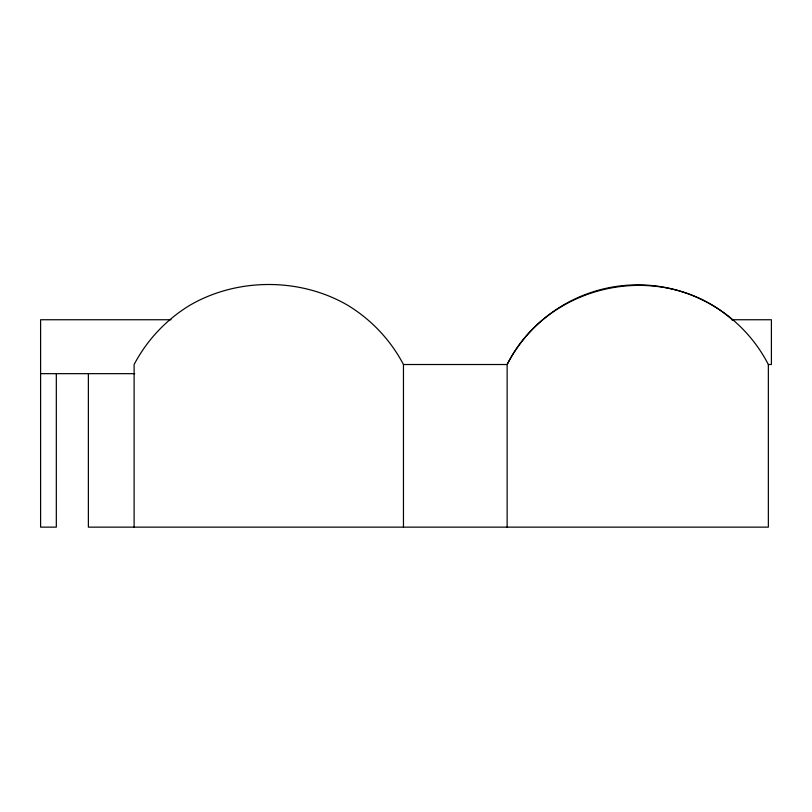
<?xml version="1.0" encoding="UTF-8"?>
<svg xmlns="http://www.w3.org/2000/svg" width="812" height="812" viewBox="0 0 812 812"><rect width="100%" height="100%" fill="white"/><g stroke="black" fill="none" stroke-linecap="round" stroke-linejoin="round"><path stroke-width="1.22" d="M171.078 319.745L40.6 319.745L40.6 527.14L56.322 527.14L56.322 373.662M731.703 319.745L771.4 319.745L771.4 364.517L768.355 364.517A146.911 146.911 0 0 0 507.135 364.517L403.462 364.517A152.179 152.179 0 0 0 347.445 305.109C300.014 277.633 237.561 277.633 190.13 305.109A152.179 152.179 0 0 0 134.112 364.517L134.112 527.14M40.6 373.662L134.711 373.662M732.8 320.141C663.363 258.734 548.506 281.855 507.135 364.517L507.135 527.14M768.355 364.517L768.355 527.14L88.376 527.14L88.376 373.662M403.462 364.517L403.462 527.14"/></g></svg>
